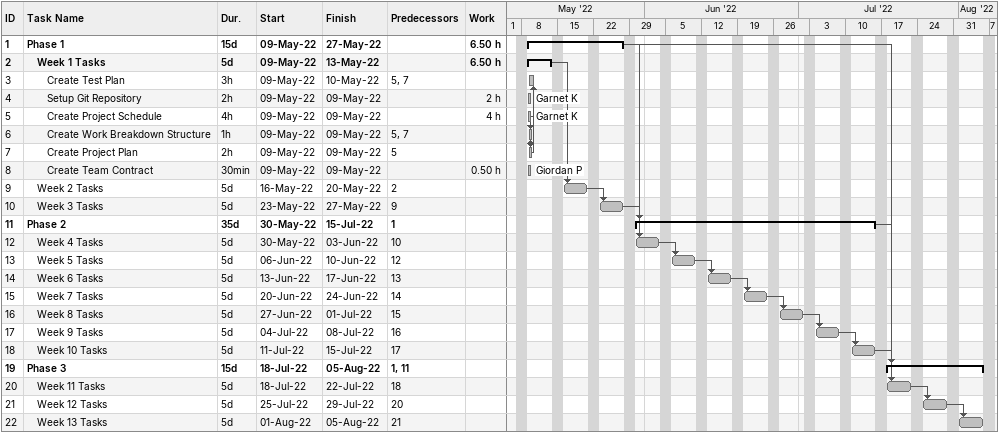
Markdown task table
| ID | Level | Task | Duration | Start | Finish | Predecessors | Resources | Work (h) |
|---|---|---|---|---|---|---|---|---|
| 1 | 1 | **Phase 1** | 15d | 2022-05-09 | 2022-05-27 |  |  | 6.50 |
| 2 | 2 | **Week 1 Tasks** | 5d | 2022-05-09 | 2022-05-13 |  |  | 6.50 |
| 3 | 3 | Create Test Plan | 3h | 2022-05-09 | 2022-05-10 | 5, 7 |  |  |
| 4 | 3 | Setup Git Repository | 2h | 2022-05-09 | 2022-05-09 |  | Garnet K | 2 |
| 5 | 3 | Create Project Schedule | 4h | 2022-05-09 | 2022-05-09 |  | Garnet K | 4 |
| 6 | 3 | Create Work Breakdown Structure | 1h | 2022-05-09 | 2022-05-09 | 5, 7 |  |  |
| 7 | 3 | Create Project Plan | 2h | 2022-05-09 | 2022-05-09 | 5 |  |  |
| 8 | 3 | Create Team Contract | 30min | 2022-05-09 | 2022-05-09 |  | Giordan P | 0.50 |
| 9 | 2 | Week 2 Tasks | 5d | 2022-05-16 | 2022-05-20 | 2 |  |  |
| 10 | 2 | Week 3 Tasks | 5d | 2022-05-23 | 2022-05-27 | 9 |  |  |
| 11 | 1 | **Phase 2** | 35d | 2022-05-30 | 2022-07-15 | 1 |  |  |
| 12 | 2 | Week 4 Tasks | 5d | 2022-05-30 | 2022-06-03 | 10 |  |  |
| 13 | 2 | Week 5 Tasks | 5d | 2022-06-06 | 2022-06-10 | 12 |  |  |
| 14 | 2 | Week 6 Tasks | 5d | 2022-06-13 | 2022-06-17 | 13 |  |  |
| 15 | 2 | Week 7 Tasks | 5d | 2022-06-20 | 2022-06-24 | 14 |  |  |
| 16 | 2 | Week 8 Tasks | 5d | 2022-06-27 | 2022-07-01 | 15 |  |  |
| 17 | 2 | Week 9 Tasks | 5d | 2022-07-04 | 2022-07-08 | 16 |  |  |
| 18 | 2 | Week 10 Tasks | 5d | 2022-07-11 | 2022-07-15 | 17 |  |  |
| 19 | 1 | **Phase 3** | 15d | 2022-07-18 | 2022-08-05 | 1, 11 |  |  |
| 20 | 2 | Week 11 Tasks | 5d | 2022-07-18 | 2022-07-22 | 18 |  |  |
| 21 | 2 | Week 12 Tasks | 5d | 2022-07-25 | 2022-07-29 | 20 |  |  |
| 22 | 2 | Week 13 Tasks | 5d | 2022-08-01 | 2022-08-05 | 21 |  |  |
